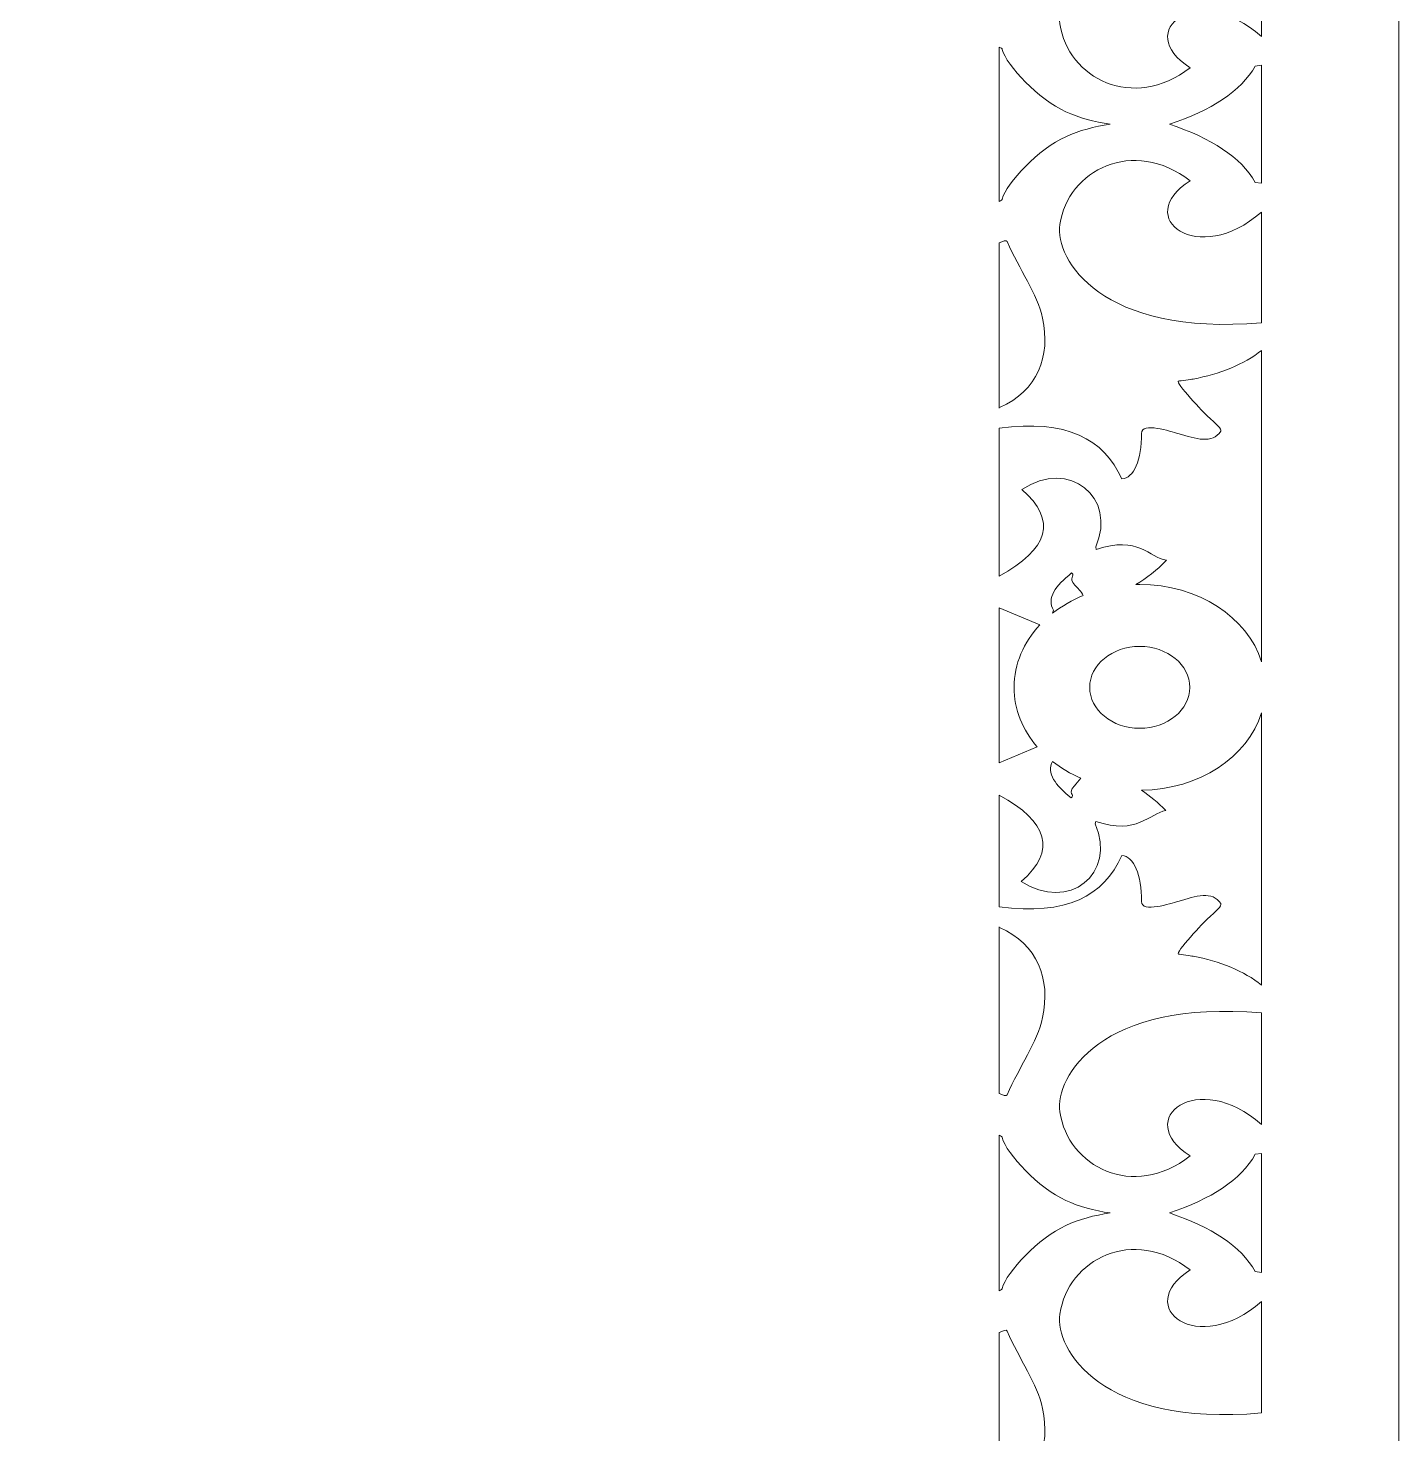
# Model space of a CAD drawing. Header units: centimetres. Extents: x -11.7 to 11.7, y -11.4 to 11.4.
# Drawn here: x 6.04 to 11.73, y -0.24 to 5.6 of the extents above; entities that cross this region are included whole.
import ezdxf

# ---------------------------------------------------------------- set-up
doc = ezdxf.new("R2010")
doc.units = ezdxf.units.CM
doc.header["$MEASUREMENT"] = 0
doc.layers.add('Layer 1', color=7, linetype='Continuous')

msp = doc.modelspace()

# ---------------------------------------------------------------- linework, layer by layer
at = {"layer": 'Layer 1', "lineweight": 9}
for points, knots in [([(0.34511, 11.38151), (0.34511, 11.38151), (11.72662, 11.38151), (11.72662, 11.38151), (11.72662, 11.38151), (11.72662, 11.38151), (11.72662, 11.38151), (11.72662, 11.38151), (11.72662, -11.38151), (11.72662, -11.38151), (11.72662, -11.38151), (11.72662, -11.38151), (11.72662, -11.38151), (11.72662, -11.38151), (0.34511, -11.38151), (0.34511, -11.38151), (0.34511, -11.38151), (0.34511, -11.38151), (0.34511, -11.38151), (0.34511, -11.38151), (0.34511, 11.38151), (0.34511, 11.38151)], [0, 0, 0, 0, 0.1428571, 0.1428571, 0.1428571, 0.2857143, 0.2857143, 0.2857143, 0.4285714, 0.4285714, 0.4285714, 0.5714286, 0.5714286, 0.5714286, 0.7142857, 0.7142857, 0.7142857, 0.8571429, 0.8571429, 0.8571429, 1, 1, 1, 1]), ([(11.15629, 6.02196), (11.15629, 6.02196), (11.15629, 5.5624), (11.15629, 5.5624), (11.15629, 5.5624), (11.15629, 5.5624), (11.15629, 5.5624), (10.89288, 5.79444), (10.61748, 5.58559), (10.86005, 5.43278), (10.86005, 5.43278), (10.86005, 5.43278), (10.86005, 5.43278), (10.62363, 5.24952), (10.35192, 5.38901), (10.31938, 5.61437), (10.31938, 5.61437), (10.31938, 5.61437), (10.31938, 5.61437), (10.29829, 5.76041), (10.49056, 6.07936), (11.15629, 6.02196)], [0, 0, 0, 0, 0.1428571, 0.1428571, 0.1428571, 0.2857143, 0.2857143, 0.2857143, 0.4285714, 0.4285714, 0.4285714, 0.5714286, 0.5714286, 0.5714286, 0.7142857, 0.7142857, 0.7142857, 0.8571429, 0.8571429, 0.8571429, 1, 1, 1, 1]), ([(10.06768, 5.5181), (10.06768, 5.5181), (10.06768, 4.87782), (10.06768, 4.87782), (10.06768, 4.87782), (10.06768, 4.87782), (10.06768, 4.87782), (10.07538, 4.88091), (10.08158, 4.88404), (10.07988, 4.8872), (10.07988, 4.8872), (10.07988, 4.8872), (10.07988, 4.8872), (10.09672, 4.95466), (10.23249, 5.09574), (10.34372, 5.14631), (10.34372, 5.14631), (10.34372, 5.14631), (10.34372, 5.14631), (10.39919, 5.17154), (10.46173, 5.18864), (10.52861, 5.19796), (10.52861, 5.19796), (10.52861, 5.19796), (10.52861, 5.19796), (10.46173, 5.20727), (10.39919, 5.22438), (10.34372, 5.2496), (10.34372, 5.2496), (10.34372, 5.2496), (10.34372, 5.2496), (10.23249, 5.30018), (10.09672, 5.44126), (10.07988, 5.50871), (10.07988, 5.50871), (10.07988, 5.50871), (10.07988, 5.50871), (10.08158, 5.51188), (10.07538, 5.515), (10.06768, 5.5181)], [0, 0, 0, 0, 0.0769231, 0.0769231, 0.0769231, 0.1538462, 0.1538462, 0.1538462, 0.2307692, 0.2307692, 0.2307692, 0.3076923, 0.3076923, 0.3076923, 0.3846154, 0.3846154, 0.3846154, 0.4615385, 0.4615385, 0.4615385, 0.5384615, 0.5384615, 0.5384615, 0.6153846, 0.6153846, 0.6153846, 0.6923077, 0.6923077, 0.6923077, 0.7692308, 0.7692308, 0.7692308, 0.8461538, 0.8461538, 0.8461538, 0.9230769, 0.9230769, 0.9230769, 1, 1, 1, 1]), ([(11.15629, 5.44325), (11.15629, 5.44325), (11.15629, 4.95266), (11.15629, 4.95266), (11.15629, 4.95266), (11.15629, 4.95266), (11.15629, 4.95266), (11.15629, 4.95266), (11.1305, 4.95623), (11.1305, 4.95623), (11.1305, 4.95623), (11.1305, 4.95623), (11.1305, 4.95623), (11.07112, 5.06194), (10.94705, 5.14022), (10.77452, 5.19796), (10.77452, 5.19796), (10.77452, 5.19796), (10.77452, 5.19796), (10.94705, 5.2557), (11.07112, 5.33398), (11.1305, 5.43968), (11.1305, 5.43968), (11.1305, 5.43968), (11.1305, 5.43968), (11.1305, 5.43968), (11.15629, 5.44325), (11.15629, 5.44325)], [0, 0, 0, 0, 0.1111111, 0.1111111, 0.1111111, 0.2222222, 0.2222222, 0.2222222, 0.3333333, 0.3333333, 0.3333333, 0.4444444, 0.4444444, 0.4444444, 0.5555556, 0.5555556, 0.5555556, 0.6666667, 0.6666667, 0.6666667, 0.7777778, 0.7777778, 0.7777778, 0.8888889, 0.8888889, 0.8888889, 1, 1, 1, 1]), ([(11.15629, 4.83352), (11.15629, 4.83352), (11.15629, 4.37395), (11.15629, 4.37395), (11.15629, 4.37395), (11.15629, 4.37395), (11.15629, 4.37395), (10.49056, 4.31656), (10.29829, 4.63551), (10.31938, 4.78154), (10.31938, 4.78154), (10.31938, 4.78154), (10.31938, 4.78154), (10.35192, 5.00691), (10.62363, 5.14639), (10.86005, 4.96314), (10.86005, 4.96314), (10.86005, 4.96314), (10.86005, 4.96314), (10.61748, 4.81033), (10.89288, 4.60147), (11.15629, 4.83352)], [0, 0, 0, 0, 0.1428571, 0.1428571, 0.1428571, 0.2857143, 0.2857143, 0.2857143, 0.4285714, 0.4285714, 0.4285714, 0.5714286, 0.5714286, 0.5714286, 0.7142857, 0.7142857, 0.7142857, 0.8571429, 0.8571429, 0.8571429, 1, 1, 1, 1]), ([(10.06768, 4.7056), (10.06768, 4.7056), (10.06768, 4.01932), (10.06768, 4.01932), (10.06768, 4.01932), (10.06768, 4.01932), (10.06768, 4.01932), (10.06768, 4.01932), (10.06855, 4.02208), (10.06855, 4.02208), (10.06855, 4.02208), (10.06855, 4.02208), (10.06855, 4.02208), (10.22758, 4.09131), (10.28126, 4.23456), (10.24744, 4.39272), (10.24744, 4.39272), (10.24744, 4.39272), (10.24744, 4.39272), (10.22566, 4.4946), (10.15045, 4.59549), (10.10077, 4.7107), (10.10077, 4.7107), (10.10077, 4.7107), (10.10077, 4.7107), (10.09676, 4.72), (10.08305, 4.71103), (10.06768, 4.7056)], [0, 0, 0, 0, 0.1111111, 0.1111111, 0.1111111, 0.2222222, 0.2222222, 0.2222222, 0.3333333, 0.3333333, 0.3333333, 0.4444444, 0.4444444, 0.4444444, 0.5555556, 0.5555556, 0.5555556, 0.6666667, 0.6666667, 0.6666667, 0.7777778, 0.7777778, 0.7777778, 0.8888889, 0.8888889, 0.8888889, 1, 1, 1, 1]), ([(11.15629, 4.2592), (11.15629, 4.2592), (11.15629, 2.96672), (11.15629, 2.96672), (11.15629, 2.96672), (11.15629, 2.96672), (11.15629, 2.96672), (11.09852, 3.15114), (10.89413, 3.28744), (10.65085, 3.28744), (10.65085, 3.28744), (10.65085, 3.28744), (10.65085, 3.28744), (10.64535, 3.28744), (10.63987, 3.28735), (10.63441, 3.28721), (10.63441, 3.28721), (10.63441, 3.28721), (10.63441, 3.28721), (10.67916, 3.31414), (10.72172, 3.34641), (10.76121, 3.38789), (10.76121, 3.38789), (10.76121, 3.38789), (10.76121, 3.38789), (10.69237, 3.39872), (10.6444, 3.4918), (10.46995, 3.43282), (10.46995, 3.43282), (10.46995, 3.43282), (10.46995, 3.43282), (10.46995, 3.43282), (10.4682, 3.44335), (10.4682, 3.44335), (10.4682, 3.44335), (10.4682, 3.44335), (10.4682, 3.44335), (10.55698, 3.65021), (10.35898, 3.81084), (10.16094, 3.68214), (10.16094, 3.68214), (10.16094, 3.68214), (10.16094, 3.68214), (10.31029, 3.5533), (10.27072, 3.43375), (10.06768, 3.32223), (10.06768, 3.32223), (10.06768, 3.32223), (10.06768, 3.32223), (10.06768, 3.32223), (10.06768, 3.93643), (10.06768, 3.93643), (10.06768, 3.93643), (10.06768, 3.93643), (10.06768, 3.93643), (10.34565, 3.97436), (10.50266, 3.89143), (10.5764, 3.72527), (10.5764, 3.72527), (10.5764, 3.72527), (10.5764, 3.72527), (10.6263, 3.72882), (10.65867, 3.80365), (10.65783, 3.91474), (10.65783, 3.91474), (10.65783, 3.91474), (10.65783, 3.91474), (10.65746, 3.96287), (10.78129, 3.92218), (10.80953, 3.91408), (10.80953, 3.91408), (10.80953, 3.91408), (10.80953, 3.91408), (10.88588, 3.89216), (10.9513, 3.86906), (10.98698, 3.92353), (10.98698, 3.92353), (10.98698, 3.92353), (10.98698, 3.92353), (10.99313, 3.93292), (10.96851, 3.95336), (10.93086, 3.98684), (10.93086, 3.98684), (10.93086, 3.98684), (10.93086, 3.98684), (10.92177, 3.99492), (10.79441, 4.12874), (10.81173, 4.13152), (10.81173, 4.13152), (10.81173, 4.13152), (10.81173, 4.13152), (10.81884, 4.13266), (10.86504, 4.13886), (10.87197, 4.14014), (10.87197, 4.14014), (10.87197, 4.14014), (10.87197, 4.14014), (10.98349, 4.16073), (11.08416, 4.20114), (11.15629, 4.2592)], [0, 0, 0, 0, 0.030303, 0.030303, 0.030303, 0.0606061, 0.0606061, 0.0606061, 0.0909091, 0.0909091, 0.0909091, 0.1212121, 0.1212121, 0.1212121, 0.1515152, 0.1515152, 0.1515152, 0.1818182, 0.1818182, 0.1818182, 0.2121212, 0.2121212, 0.2121212, 0.2424242, 0.2424242, 0.2424242, 0.2727273, 0.2727273, 0.2727273, 0.3030303, 0.3030303, 0.3030303, 0.3333333, 0.3333333, 0.3333333, 0.3636364, 0.3636364, 0.3636364, 0.3939394, 0.3939394, 0.3939394, 0.4242424, 0.4242424, 0.4242424, 0.4545455, 0.4545455, 0.4545455, 0.4848485, 0.4848485, 0.4848485, 0.5151515, 0.5151515, 0.5151515, 0.5454545, 0.5454545, 0.5454545, 0.5757576, 0.5757576, 0.5757576, 0.6060606, 0.6060606, 0.6060606, 0.6363636, 0.6363636, 0.6363636, 0.6666667, 0.6666667, 0.6666667, 0.6969697, 0.6969697, 0.6969697, 0.7272727, 0.7272727, 0.7272727, 0.7575758, 0.7575758, 0.7575758, 0.7878788, 0.7878788, 0.7878788, 0.8181818, 0.8181818, 0.8181818, 0.8484848, 0.8484848, 0.8484848, 0.8787879, 0.8787879, 0.8787879, 0.9090909, 0.9090909, 0.9090909, 0.9393939, 0.9393939, 0.9393939, 0.969697, 0.969697, 0.969697, 1, 1, 1, 1]), ([(10.28923, 3.16819), (10.32669, 3.19769), (10.36954, 3.22264), (10.41642, 3.24198), (10.41642, 3.24198), (10.41642, 3.24198), (10.41642, 3.24198), (10.40737, 3.25741), (10.39316, 3.27261), (10.38139, 3.2851), (10.38139, 3.2851), (10.38139, 3.2851), (10.38139, 3.2851), (10.35071, 3.31768), (10.38644, 3.32088), (10.36805, 3.33517), (10.36805, 3.33517), (10.36805, 3.33517), (10.36805, 3.33517), (10.30074, 3.28217), (10.26363, 3.23013), (10.29262, 3.18022), (10.29262, 3.18022), (10.29262, 3.18022), (10.29262, 3.18022), (10.29262, 3.18022), (10.28923, 3.16819), (10.28923, 3.16819)], [0, 0, 0, 0, 0.1111111, 0.1111111, 0.1111111, 0.2222222, 0.2222222, 0.2222222, 0.3333333, 0.3333333, 0.3333333, 0.4444444, 0.4444444, 0.4444444, 0.5555556, 0.5555556, 0.5555556, 0.6666667, 0.6666667, 0.6666667, 0.7777778, 0.7777778, 0.7777778, 0.8888889, 0.8888889, 0.8888889, 1, 1, 1, 1]), ([(10.06768, 3.19102), (10.06768, 3.19102), (10.06768, 2.54664), (10.06768, 2.54664), (10.06768, 2.54664), (10.06768, 2.54664), (10.06768, 2.54664), (10.06768, 2.54664), (10.22517, 2.61323), (10.22517, 2.61323), (10.22517, 2.61323), (10.22517, 2.61323), (10.22517, 2.61323), (10.16466, 2.68298), (10.12908, 2.76824), (10.12908, 2.8603), (10.12908, 2.8603), (10.12908, 2.8603), (10.12908, 2.8603), (10.12908, 2.95787), (10.16907, 3.04778), (10.23633, 3.1197), (10.23633, 3.1197), (10.23633, 3.1197), (10.23633, 3.1197), (10.23633, 3.1197), (10.06768, 3.19102), (10.06768, 3.19102)], [0, 0, 0, 0, 0.1111111, 0.1111111, 0.1111111, 0.2222222, 0.2222222, 0.2222222, 0.3333333, 0.3333333, 0.3333333, 0.4444444, 0.4444444, 0.4444444, 0.5555556, 0.5555556, 0.5555556, 0.6666667, 0.6666667, 0.6666667, 0.7777778, 0.7777778, 0.7777778, 0.8888889, 0.8888889, 0.8888889, 1, 1, 1, 1]), ([(10.44317, 2.8603), (10.44317, 2.9542), (10.53615, 3.03032), (10.65085, 3.03032), (10.65085, 3.03032), (10.65085, 3.03032), (10.65085, 3.03032), (10.76555, 3.03032), (10.85853, 2.9542), (10.85853, 2.8603), (10.85853, 2.8603), (10.85853, 2.8603), (10.85853, 2.8603), (10.85853, 2.7664), (10.76555, 2.69028), (10.65085, 2.69028), (10.65085, 2.69028), (10.65085, 2.69028), (10.65085, 2.69028), (10.53615, 2.69028), (10.44317, 2.7664), (10.44317, 2.8603)], [0, 0, 0, 0, 0.1428571, 0.1428571, 0.1428571, 0.2857143, 0.2857143, 0.2857143, 0.4285714, 0.4285714, 0.4285714, 0.5714286, 0.5714286, 0.5714286, 0.7142857, 0.7142857, 0.7142857, 0.8571429, 0.8571429, 0.8571429, 1, 1, 1, 1]), ([(11.15629, 2.75389), (11.15629, 2.75389), (11.15629, 1.62422), (11.15629, 1.62422), (11.15629, 1.62422), (11.15629, 1.62422), (11.15629, 1.62422), (11.08416, 1.68271), (10.98349, 1.72344), (10.87197, 1.74418), (10.87197, 1.74418), (10.87197, 1.74418), (10.87197, 1.74418), (10.86504, 1.74547), (10.81884, 1.75172), (10.81173, 1.75287), (10.81173, 1.75287), (10.81173, 1.75287), (10.81173, 1.75287), (10.79441, 1.75567), (10.92177, 1.8905), (10.93086, 1.89864), (10.93086, 1.89864), (10.93086, 1.89864), (10.93086, 1.89864), (10.96851, 1.93238), (10.99313, 1.95297), (10.98698, 1.96244), (10.98698, 1.96244), (10.98698, 1.96244), (10.98698, 1.96244), (10.9513, 2.01732), (10.88588, 1.99404), (10.80953, 1.97196), (10.80953, 1.97196), (10.80953, 1.97196), (10.80953, 1.97196), (10.78129, 1.96379), (10.65746, 1.92279), (10.65783, 1.97129), (10.65783, 1.97129), (10.65783, 1.97129), (10.65783, 1.97129), (10.65866, 2.08322), (10.6263, 2.15863), (10.5764, 2.1622), (10.5764, 2.1622), (10.5764, 2.1622), (10.5764, 2.1622), (10.50266, 1.99479), (10.34565, 1.91122), (10.06768, 1.94944), (10.06768, 1.94944), (10.06768, 1.94944), (10.06768, 1.94944), (10.06768, 1.94944), (10.06768, 2.41334), (10.06768, 2.41334), (10.06768, 2.41334), (10.06768, 2.41334), (10.06768, 2.41334), (10.26886, 2.30215), (10.30762, 2.18298), (10.1588, 2.05461), (10.1588, 2.05461), (10.1588, 2.05461), (10.1588, 2.05461), (10.35684, 1.9259), (10.55484, 2.08654), (10.46606, 2.29339), (10.46606, 2.29339), (10.46606, 2.29339), (10.46606, 2.29339), (10.46606, 2.29339), (10.46782, 2.30393), (10.46782, 2.30393), (10.46782, 2.30393), (10.46782, 2.30393), (10.46782, 2.30393), (10.64226, 2.24494), (10.69023, 2.33803), (10.75907, 2.34886), (10.75907, 2.34886), (10.75907, 2.34886), (10.75907, 2.34886), (10.72725, 2.38228), (10.69343, 2.40973), (10.65808, 2.43322), (10.65808, 2.43322), (10.65808, 2.43322), (10.65808, 2.43322), (10.89817, 2.43589), (11.0991, 2.57131), (11.15629, 2.75389)], [0, 0, 0, 0, 0.0322581, 0.0322581, 0.0322581, 0.0645161, 0.0645161, 0.0645161, 0.0967742, 0.0967742, 0.0967742, 0.1290323, 0.1290323, 0.1290323, 0.1612903, 0.1612903, 0.1612903, 0.1935484, 0.1935484, 0.1935484, 0.2258065, 0.2258065, 0.2258065, 0.2580645, 0.2580645, 0.2580645, 0.2903226, 0.2903226, 0.2903226, 0.3225806, 0.3225806, 0.3225806, 0.3548387, 0.3548387, 0.3548387, 0.3870968, 0.3870968, 0.3870968, 0.4193548, 0.4193548, 0.4193548, 0.4516129, 0.4516129, 0.4516129, 0.483871, 0.483871, 0.483871, 0.516129, 0.516129, 0.516129, 0.5483871, 0.5483871, 0.5483871, 0.5806452, 0.5806452, 0.5806452, 0.6129032, 0.6129032, 0.6129032, 0.6451613, 0.6451613, 0.6451613, 0.6774194, 0.6774194, 0.6774194, 0.7096774, 0.7096774, 0.7096774, 0.7419355, 0.7419355, 0.7419355, 0.7741935, 0.7741935, 0.7741935, 0.8064516, 0.8064516, 0.8064516, 0.8387097, 0.8387097, 0.8387097, 0.8709677, 0.8709677, 0.8709677, 0.9032258, 0.9032258, 0.9032258, 0.9354839, 0.9354839, 0.9354839, 0.9677419, 0.9677419, 0.9677419, 1, 1, 1, 1]), ([(10.40636, 2.48288), (10.36311, 2.5017), (10.32348, 2.52535), (10.28853, 2.55296), (10.28853, 2.55296), (10.28853, 2.55296), (10.28853, 2.55296), (10.26328, 2.50414), (10.3002, 2.45332), (10.36591, 2.40158), (10.36591, 2.40158), (10.36591, 2.40158), (10.36591, 2.40158), (10.38429, 2.41586), (10.34857, 2.41906), (10.37925, 2.45164), (10.37925, 2.45164), (10.37925, 2.45164), (10.37925, 2.45164), (10.38797, 2.46091), (10.39804, 2.47165), (10.40636, 2.48288)], [0, 0, 0, 0, 0.1428571, 0.1428571, 0.1428571, 0.2857143, 0.2857143, 0.2857143, 0.4285714, 0.4285714, 0.4285714, 0.5714286, 0.5714286, 0.5714286, 0.7142857, 0.7142857, 0.7142857, 0.8571429, 0.8571429, 0.8571429, 1, 1, 1, 1]), ([(10.06768, 1.86592), (10.06768, 1.86592), (10.06768, 1.17442), (10.06768, 1.17442), (10.06768, 1.17442), (10.06768, 1.17442), (10.06768, 1.17442), (10.08305, 1.16895), (10.09676, 1.15991), (10.10077, 1.16929), (10.10077, 1.16929), (10.10077, 1.16929), (10.10077, 1.16929), (10.15045, 1.28538), (10.22566, 1.38703), (10.24744, 1.48968), (10.24744, 1.48968), (10.24744, 1.48968), (10.24744, 1.48968), (10.28126, 1.64905), (10.22758, 1.79338), (10.06855, 1.86313), (10.06855, 1.86313), (10.06855, 1.86313), (10.06855, 1.86313), (10.06855, 1.86313), (10.06768, 1.86592), (10.06768, 1.86592)], [0, 0, 0, 0, 0.1111111, 0.1111111, 0.1111111, 0.2222222, 0.2222222, 0.2222222, 0.3333333, 0.3333333, 0.3333333, 0.4444444, 0.4444444, 0.4444444, 0.5555556, 0.5555556, 0.5555556, 0.6666667, 0.6666667, 0.6666667, 0.7777778, 0.7777778, 0.7777778, 0.8888889, 0.8888889, 0.8888889, 1, 1, 1, 1]), ([(11.15629, 1.50859), (11.15629, 1.50859), (11.15629, 1.04554), (11.15629, 1.04554), (11.15629, 1.04554), (11.15629, 1.04554), (11.15629, 1.04554), (10.89288, 1.27935), (10.61748, 1.0689), (10.86005, 0.91494), (10.86005, 0.91494), (10.86005, 0.91494), (10.86005, 0.91494), (10.62363, 0.73029), (10.35192, 0.87083), (10.31938, 1.09791), (10.31938, 1.09791), (10.31938, 1.09791), (10.31938, 1.09791), (10.29829, 1.24505), (10.49056, 1.56643), (11.15629, 1.50859)], [0, 0, 0, 0, 0.1428571, 0.1428571, 0.1428571, 0.2857143, 0.2857143, 0.2857143, 0.4285714, 0.4285714, 0.4285714, 0.5714286, 0.5714286, 0.5714286, 0.7142857, 0.7142857, 0.7142857, 0.8571429, 0.8571429, 0.8571429, 1, 1, 1, 1]), ([(10.06768, 1.0009), (10.06768, 1.0009), (10.06768, 0.35576), (10.06768, 0.35576), (10.06768, 0.35576), (10.06768, 0.35576), (10.06768, 0.35576), (10.07538, 0.35888), (10.08158, 0.36203), (10.07988, 0.36522), (10.07988, 0.36522), (10.07988, 0.36522), (10.07988, 0.36522), (10.09672, 0.43318), (10.23249, 0.57533), (10.34372, 0.62629), (10.34372, 0.62629), (10.34372, 0.62629), (10.34372, 0.62629), (10.39919, 0.65171), (10.46173, 0.66895), (10.52861, 0.67833), (10.52861, 0.67833), (10.52861, 0.67833), (10.52861, 0.67833), (10.46173, 0.68772), (10.39919, 0.70495), (10.34372, 0.73037), (10.34372, 0.73037), (10.34372, 0.73037), (10.34372, 0.73037), (10.23249, 0.78133), (10.09672, 0.92348), (10.07988, 0.99144), (10.07988, 0.99144), (10.07988, 0.99144), (10.07988, 0.99144), (10.08158, 0.99464), (10.07538, 0.99778), (10.06768, 1.0009)], [0, 0, 0, 0, 0.0769231, 0.0769231, 0.0769231, 0.1538462, 0.1538462, 0.1538462, 0.2307692, 0.2307692, 0.2307692, 0.3076923, 0.3076923, 0.3076923, 0.3846154, 0.3846154, 0.3846154, 0.4615385, 0.4615385, 0.4615385, 0.5384615, 0.5384615, 0.5384615, 0.6153846, 0.6153846, 0.6153846, 0.6923077, 0.6923077, 0.6923077, 0.7692308, 0.7692308, 0.7692308, 0.8461538, 0.8461538, 0.8461538, 0.9230769, 0.9230769, 0.9230769, 1, 1, 1, 1]), ([(11.15629, 0.92549), (11.15629, 0.92549), (11.15629, 0.43118), (11.15629, 0.43118), (11.15629, 0.43118), (11.15629, 0.43118), (11.15629, 0.43118), (11.15629, 0.43118), (11.1305, 0.43477), (11.1305, 0.43477), (11.1305, 0.43477), (11.1305, 0.43477), (11.1305, 0.43477), (11.07112, 0.54128), (10.94705, 0.62015), (10.77452, 0.67833), (10.77452, 0.67833), (10.77452, 0.67833), (10.77452, 0.67833), (10.94705, 0.73651), (11.07112, 0.81539), (11.1305, 0.92189), (11.1305, 0.92189), (11.1305, 0.92189), (11.1305, 0.92189), (11.1305, 0.92189), (11.15629, 0.92549), (11.15629, 0.92549)], [0, 0, 0, 0, 0.1111111, 0.1111111, 0.1111111, 0.2222222, 0.2222222, 0.2222222, 0.3333333, 0.3333333, 0.3333333, 0.4444444, 0.4444444, 0.4444444, 0.5555556, 0.5555556, 0.5555556, 0.6666667, 0.6666667, 0.6666667, 0.7777778, 0.7777778, 0.7777778, 0.8888889, 0.8888889, 0.8888889, 1, 1, 1, 1]), ([(11.15629, 0.31113), (11.15629, 0.31113), (11.15629, -0.15193), (11.15629, -0.15193), (11.15629, -0.15193), (11.15629, -0.15193), (11.15629, -0.15193), (10.49056, -0.20976), (10.29829, 0.11161), (10.31938, 0.25875), (10.31938, 0.25875), (10.31938, 0.25875), (10.31938, 0.25875), (10.35192, 0.48583), (10.62363, 0.62637), (10.86005, 0.44173), (10.86005, 0.44173), (10.86005, 0.44173), (10.86005, 0.44173), (10.61748, 0.28776), (10.89288, 0.07732), (11.15629, 0.31113)], [0, 0, 0, 0, 0.1428571, 0.1428571, 0.1428571, 0.2857143, 0.2857143, 0.2857143, 0.4285714, 0.4285714, 0.4285714, 0.5714286, 0.5714286, 0.5714286, 0.7142857, 0.7142857, 0.7142857, 0.8571429, 0.8571429, 0.8571429, 1, 1, 1, 1]), ([(10.06768, 0.18224), (10.06768, 0.18224), (10.06768, -0.50925), (10.06768, -0.50925), (10.06768, -0.50925), (10.06768, -0.50925), (10.06768, -0.50925), (10.06768, -0.50925), (10.06855, -0.50647), (10.06855, -0.50647), (10.06855, -0.50647), (10.06855, -0.50647), (10.06855, -0.50647), (10.22758, -0.43672), (10.28126, -0.29239), (10.24744, -0.13302), (10.24744, -0.13302), (10.24744, -0.13302), (10.24744, -0.13302), (10.22566, -0.03037), (10.15045, 0.07129), (10.10077, 0.18738), (10.10077, 0.18738), (10.10077, 0.18738), (10.10077, 0.18738), (10.09676, 0.19675), (10.08305, 0.18771), (10.06768, 0.18224)], [0, 0, 0, 0, 0.1111111, 0.1111111, 0.1111111, 0.2222222, 0.2222222, 0.2222222, 0.3333333, 0.3333333, 0.3333333, 0.4444444, 0.4444444, 0.4444444, 0.5555556, 0.5555556, 0.5555556, 0.6666667, 0.6666667, 0.6666667, 0.7777778, 0.7777778, 0.7777778, 0.8888889, 0.8888889, 0.8888889, 1, 1, 1, 1])]:
    msp.add_open_spline(points, degree=3, knots=knots, dxfattribs=at)

doc.saveas('drawing.dxf')
